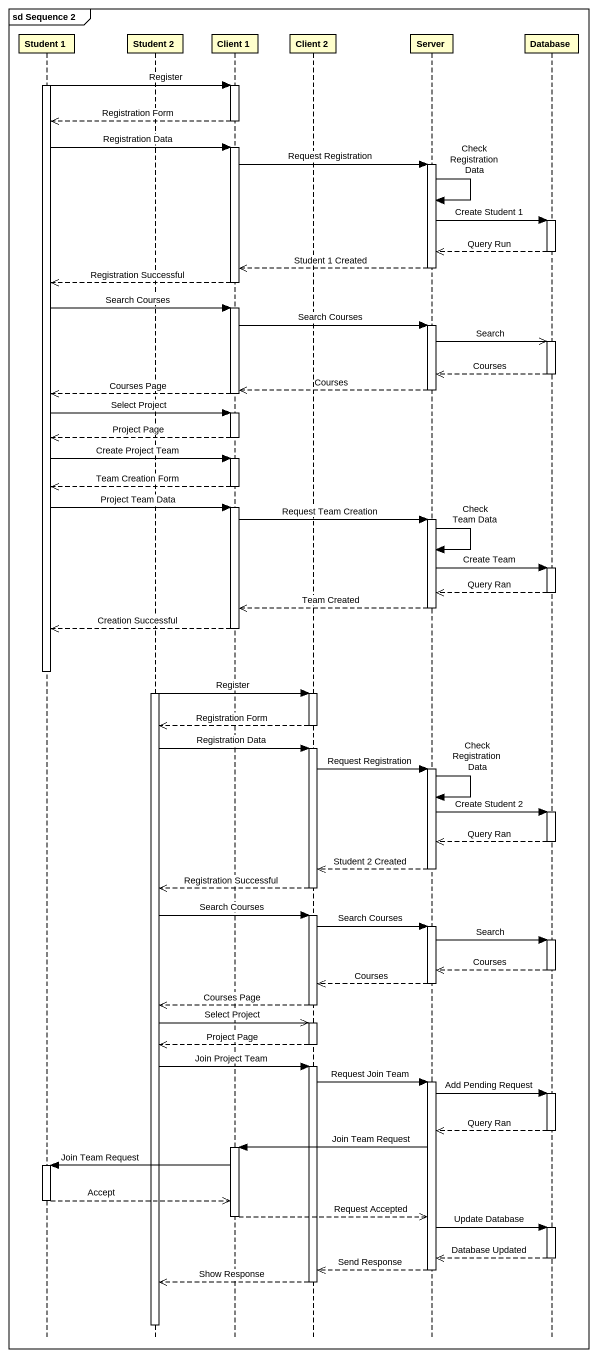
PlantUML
@startuml
mainframe sd Sequence 2
hide footbox
participant "Student 1" as Student_1
participant "Student 2" as Student_2
participant "Client 1" as Client_1
participant "Client 2" as Client_2
participant Server
participant "Database" as Database_

activate Student_1
Student_1 -> Client_1 : Register
activate Client_1
Client_1 -->> Student_1 : Registration Form
deactivate Client_1
Student_1 -> Client_1 : Registration Data
activate Client_1
Client_1 -> Server : Request Registration
activate Server
Server -> Server : Check Registration Data
Server -> Database_ : Create Student 1
activate Database_
Database_ -->> Server : Query Run
deactivate Database_
Server -->> Client_1 : Student 1 Created
deactivate Server
Client_1 -->> Student_1 : Registration Successful
deactivate Client_1
Student_1 -> Client_1 : Search Courses
activate Client_1
Client_1 -> Server : Search Courses
activate Server
Server ->> Database_ : Search
activate Database_
Database_ -->> Server : Courses
deactivate Database_
Server -->> Client_1 : Courses
deactivate Server
Client_1 -->> Student_1 : Courses Page
deactivate Client_1
Student_1 -> Client_1 : Select Project
activate Client_1
Client_1 -->> Student_1 : Project Page
deactivate Client_1
Student_1 -> Client_1 : Create Project Team
activate Client_1
Client_1 -->> Student_1 : Team Creation Form
deactivate Client_1
Student_1 -> Client_1 : Project Team Data
activate Client_1
Client_1 -> Server : Request Team Creation
activate Server
Server -> Server : Check Team Data
Server -> Database_ : Create Team
activate Database_
Database_ -->> Server : Query Ran
deactivate Database_
Server -->> Client_1 : Team Created
deactivate Server
Client_1 -->> Student_1 : Creation Successful
deactivate Client_1
deactivate Student_1
activate Student_2
Student_2 -> Client_2 : Register
activate Client_2
Client_2 -->> Student_2 : Registration Form
deactivate Client_2
Student_2 -> Client_2 : Registration Data
activate Client_2
Client_2 -> Server : Request Registration
activate Server
Server -> Server : Check Registration Data
Server -> Database_ : Create Student 2
activate Database_
Database_ -->> Server : Query Ran
deactivate Database_
Server -->> Client_2 : Student 2 Created
deactivate Server
Client_2 -->> Student_2 : Registration Successful
deactivate Client_2
Student_2 -> Client_2 : Search Courses
activate Client_2
Client_2 -> Server : Search Courses
activate Server
Server -> Database_ : Search
activate Database_
Database_ -->> Server : Courses
deactivate Database_
Server -->> Client_2 : Courses
deactivate Server
Client_2 -->> Student_2 : Courses Page
deactivate Client_2
Student_2 ->> Client_2 : Select Project
activate Client_2
Client_2 -->> Student_2 : Project Page
deactivate Client_2
Student_2 -> Client_2 : Join Project Team
activate Client_2
Client_2 -> Server : Request Join Team
activate Server
Server -> Database_ : Add Pending Request
activate Database_
Database_ -->> Server : Query Ran
deactivate Database_
Server -> Client_1 : Join Team Request
activate Client_1
Client_1 -> Student_1 : Join Team Request
activate Student_1
Student_1 -->> Client_1 : Accept
deactivate Student_1
Client_1 -->> Server : Request Accepted
deactivate Client_1
Server -> Database_ : Update Database
activate Database_
Database_ -->> Server : Database Updated
deactivate Database_
Server -->> Client_2 : Send Response
deactivate Server
Client_2 -->> Student_2 : Show Response
deactivate Client_2
deactivate Student_2
@enduml
